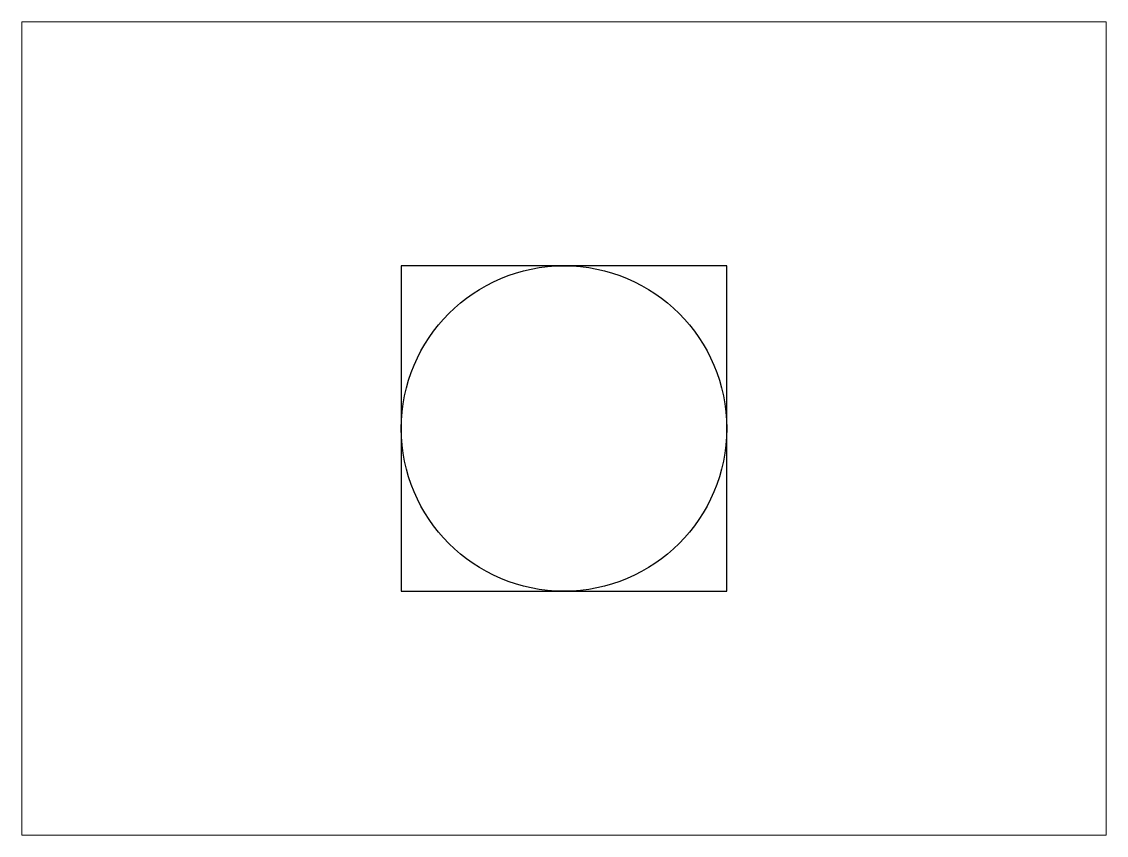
# Paper-space layout 'CustomLayout1' of a CAD drawing. Header units: metres. Extents: x 60 to 140, y 70 to 130.
# The model-space entities are those that its viewports show. They can reach past a viewport. Long polylines and large blocks are cut down to what shows.
import ezdxf

# ---------------------------------------------------------------- set-up
doc = ezdxf.new("R2010")
doc.units = ezdxf.units.M

msp = doc.modelspace()

# ---------------------------------------------------------------- linework, layer by layer
msp.add_lwpolyline([(30, 30), (70, 30), (70, 70), (30, 70), (30, 30)])
msp.add_circle((50, 50), 20)

psp = doc.layouts.new('CustomLayout1')

# ---------------------------------------------------------------- viewports
at = {"layer": 'VIEWPORTS'}
psp.add_viewport(center=(100, 100), size=(80, 60), view_center_point=(50, 50), view_height=100, dxfattribs=at)

doc.saveas('drawing.dxf')
